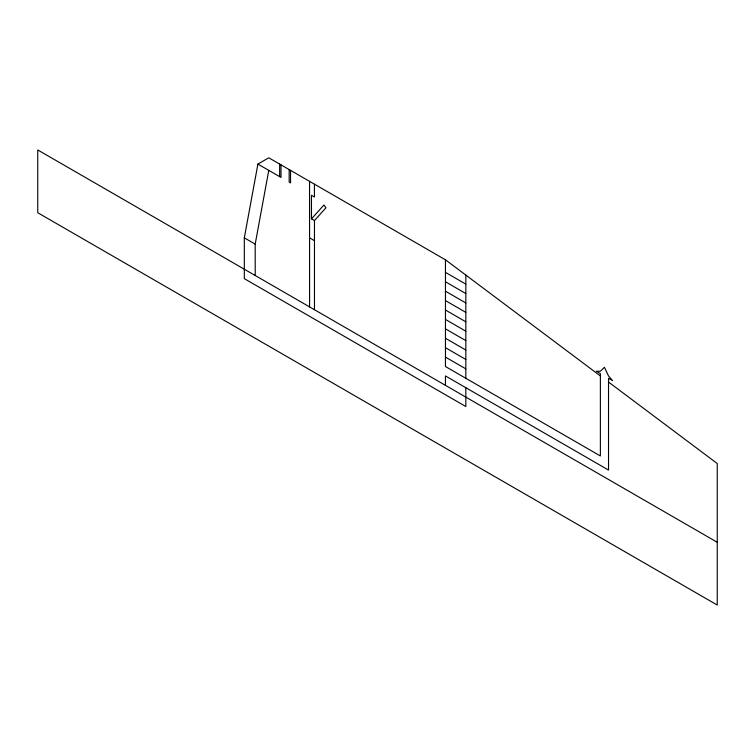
<?xml version="1.0" encoding="UTF-8"?>
<svg xmlns="http://www.w3.org/2000/svg" width="755" height="755" viewBox="0 0 755 755"><rect width="100%" height="100%" fill="white"/><g stroke="black" fill="none" stroke-linecap="round" stroke-linejoin="round"><path stroke-width="1.13" d="M465.835 387.702L465.835 406.53L244.318 278.642L244.318 237.834L257.908 164.08L268.78 157.804L445.45 259.805L600.376 375.933M255.218 275.518L255.19 244.12L268.78 170.356M311.504 218.846L323.952 205.011L325.971 207.767L314.467 220.564L314.467 309.729M257.908 164.08L281.011 177.425L281.011 164.864M445.45 272.357L465.835 284.125M445.45 281.775L465.835 293.544M445.45 291.194L465.835 302.963M314.467 220.564L311.456 218.818L311.456 195.281L314.439 197.008L314.439 184.173M445.45 300.603L465.835 312.372M445.45 310.022L465.835 321.79M309.559 237.844L314.467 240.675M445.45 319.44L465.835 331.209M445.45 328.85L465.835 340.618M445.45 338.268L465.835 350.037M445.45 347.687L465.835 359.455M244.318 237.834L255.19 244.12M445.45 357.096L465.835 368.865M717.25 542.269L37.75 149.962L37.75 212.731L717.25 605.038L717.25 463.532L608.53 382.039M309.578 306.898L309.55 181.342M465.835 275.084L465.835 378.283M445.45 259.805L445.45 366.515L600.376 455.963L600.376 373.574L596.299 371.224L600.376 371.224L604.453 367.298L608.53 375.933L612.607 380.633L608.53 378.283L608.53 470.082L445.45 375.933L445.45 385.343M290.524 170.356L290.524 182.918L289.165 182.134L289.165 169.573M279.652 164.08L279.652 176.642"/></g></svg>
